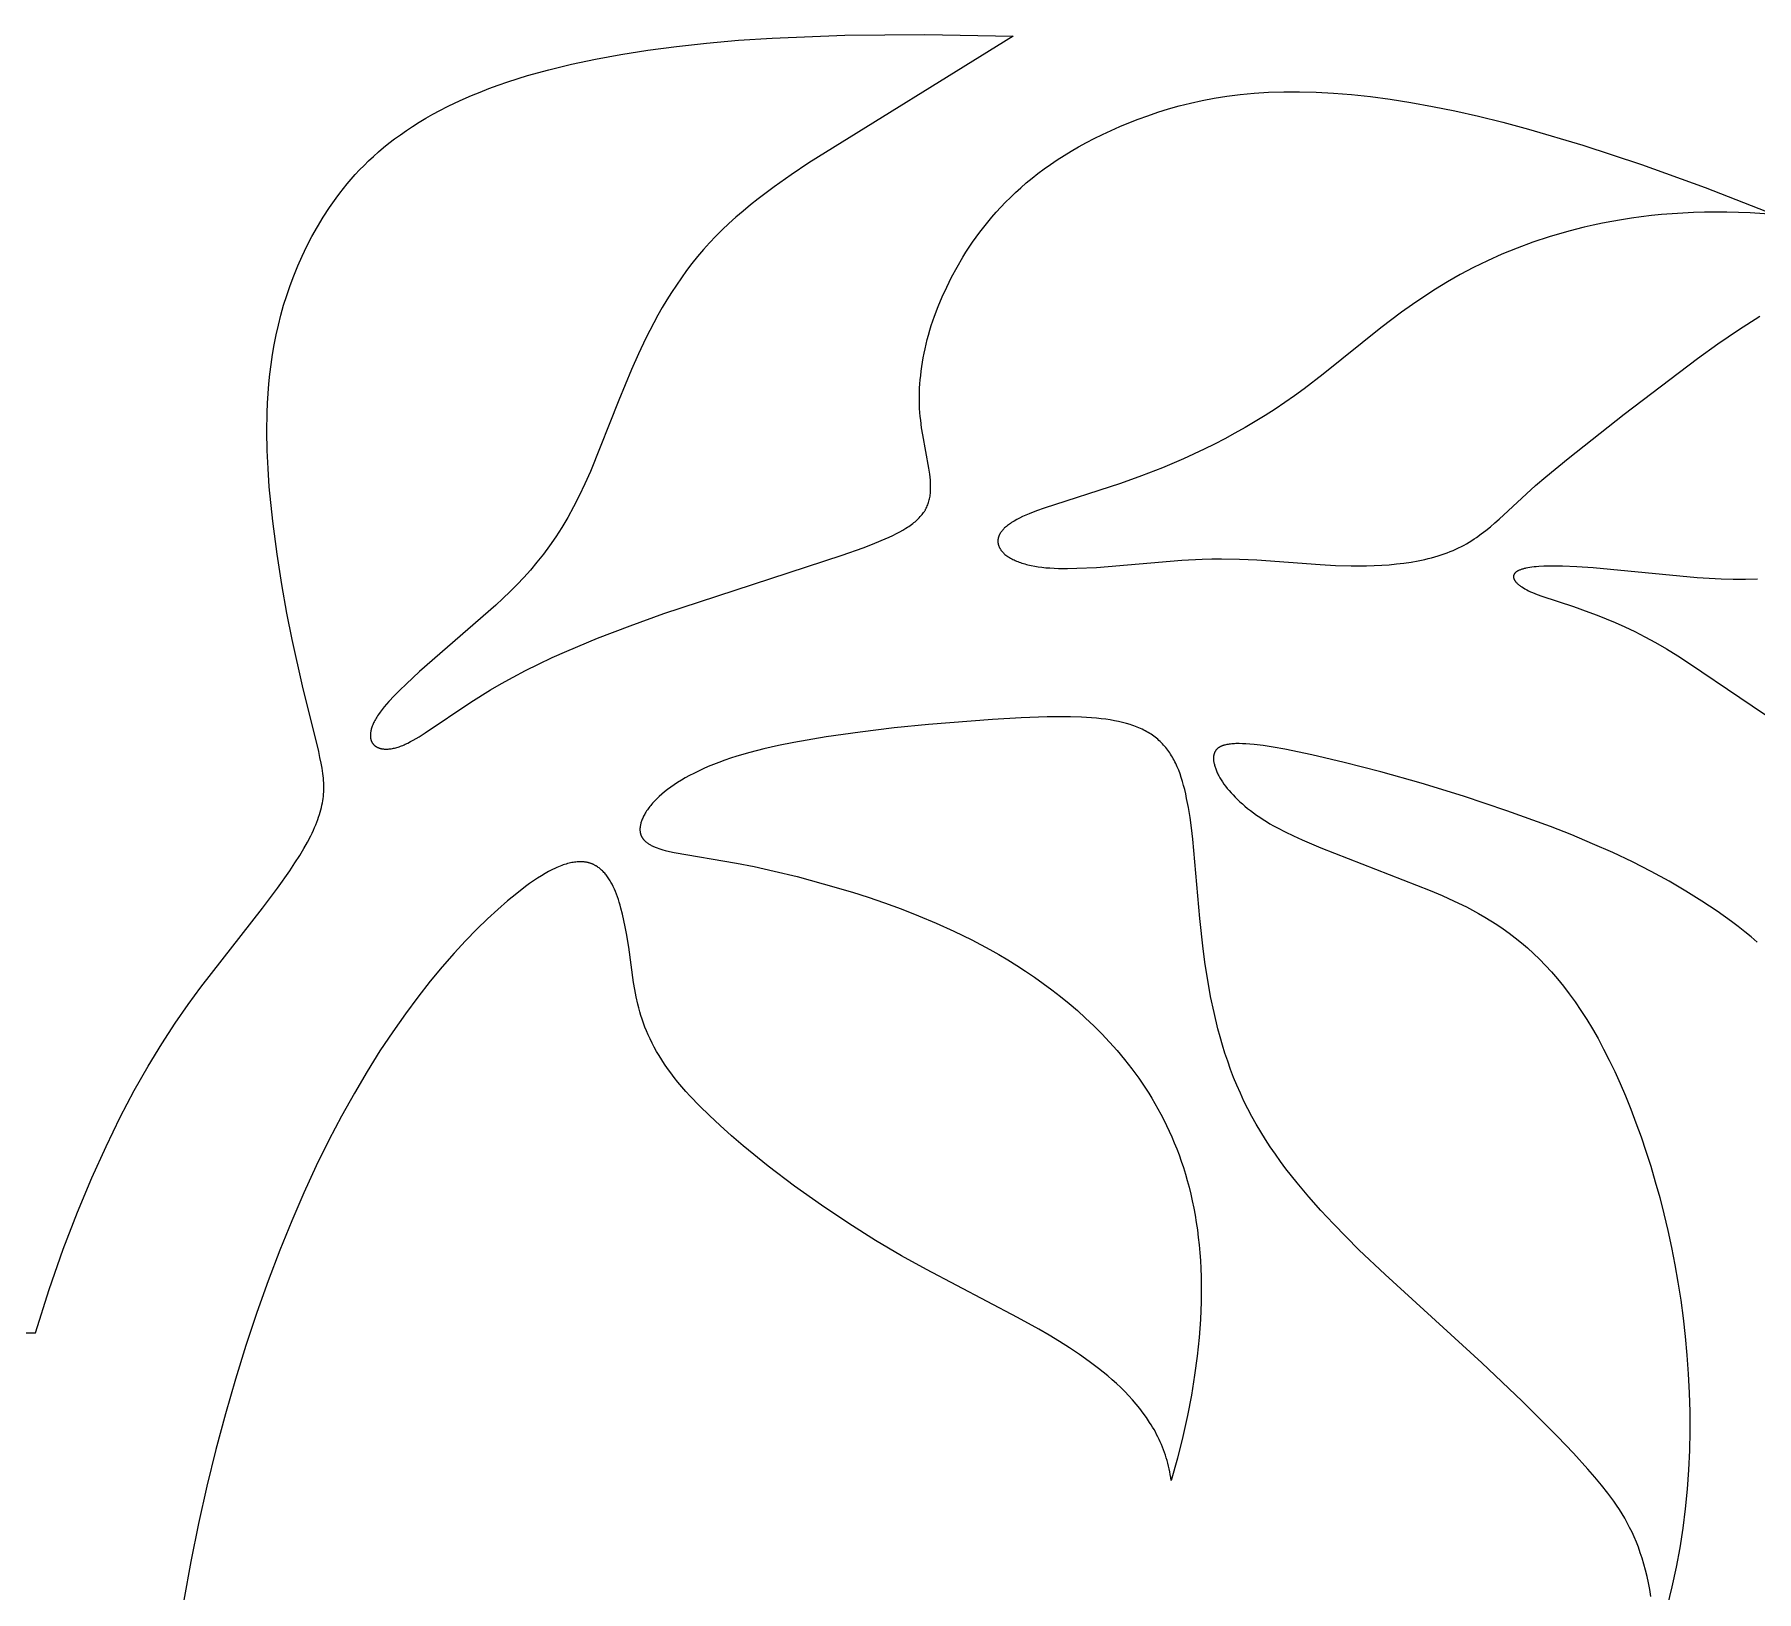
# Model space of a CAD drawing. Extents: x 187 to 350, y 154 to 228.
# Drawn here: x 312.34 to 332.87, y 209.51 to 228.06 of the extents above; entities that cross this region are included whole.
import ezdxf

# ---------------------------------------------------------------- set-up
doc = ezdxf.new("R2010")
doc.units = 0
doc.layers.get('0').update_dxf_attribs({"linetype": 'CONTINUOUS'})

msp = doc.modelspace()

# ---------------------------------------------------------------- linework, layer by layer
at = {"color": 7, "linetype": 'CONTINUOUS'}
for points in [[(311.554, 212.596), (312.354, 212.596), (312.519, 213.112), (312.686, 213.59), (312.855, 214.032), (313.026, 214.44), (313.196, 214.816), (313.365, 215.162), (313.533, 215.48), (313.699, 215.771), (313.862, 216.038), (314.021, 216.282), (314.176, 216.506), (314.325, 216.711), (315.062, 217.653), (315.24, 217.891), (315.386, 218.099), (315.448, 218.193), (315.504, 218.281), (315.553, 218.363), (315.597, 218.441), (315.635, 218.514), (315.652, 218.548), (315.668, 218.582), (315.682, 218.615), (315.696, 218.647), (315.708, 218.679), (315.72, 218.709), (315.73, 218.739), (315.74, 218.768), (315.748, 218.797), (315.756, 218.825), (315.763, 218.853), (315.769, 218.88), (315.775, 218.907), (315.779, 218.934), (315.783, 218.96), (315.787, 218.986), (315.789, 219.013), (315.791, 219.039), (315.792, 219.066), (315.792, 219.092), (315.792, 219.119), (315.791, 219.146), (315.789, 219.174), (315.787, 219.202), (315.784, 219.23), (315.78, 219.259), (315.771, 219.32), (315.76, 219.383), (315.746, 219.45), (315.731, 219.521), (315.537, 220.302), (315.413, 220.853), (315.351, 221.168), (315.29, 221.508), (315.234, 221.873), (315.184, 222.263), (315.142, 222.675), (315.127, 222.89), (315.117, 223.108), (315.113, 223.331), (315.116, 223.556), (315.121, 223.67), (315.128, 223.785), (315.137, 223.9), (315.149, 224.016), (315.163, 224.132), (315.18, 224.249), (315.2, 224.366), (315.224, 224.483), (315.25, 224.601), (315.279, 224.718), (315.312, 224.836), (315.349, 224.953), (315.389, 225.071), (315.433, 225.188), (315.481, 225.305), (315.533, 225.422), (315.589, 225.539), (315.65, 225.655), (315.715, 225.771), (315.784, 225.886), (315.859, 226), (315.898, 226.057), (315.939, 226.114), (315.981, 226.171), (316.025, 226.227), (316.071, 226.283), (316.118, 226.339), (316.167, 226.394), (316.218, 226.449), (316.271, 226.503), (316.326, 226.557), (316.383, 226.61), (316.442, 226.663), (316.504, 226.716), (316.568, 226.767), (316.635, 226.819), (316.704, 226.869), (316.775, 226.919), (316.85, 226.968), (316.927, 227.017), (317.007, 227.065), (317.09, 227.112), (317.176, 227.158), (317.265, 227.204), (317.358, 227.248), (317.453, 227.292), (317.552, 227.335), (317.654, 227.377), (317.76, 227.418), (317.87, 227.458), (317.983, 227.497), (318.22, 227.572), (318.473, 227.642), (318.742, 227.708), (319.028, 227.769), (319.332, 227.825), (319.653, 227.875), (319.994, 227.92), (320.353, 227.96), (320.733, 227.993), (321.134, 228.02), (322, 228.055), (322.956, 228.063), (324.007, 228.041), (321.573, 226.533), (321.36, 226.39), (321.159, 226.248), (320.968, 226.105), (320.877, 226.032), (320.789, 225.959), (320.703, 225.886), (320.62, 225.811), (320.54, 225.735), (320.463, 225.658), (320.388, 225.58), (320.316, 225.5), (320.246, 225.418), (320.179, 225.335), (320.115, 225.25), (320.053, 225.164), (319.993, 225.077), (319.935, 224.989), (319.879, 224.9), (319.826, 224.81), (319.774, 224.719), (319.724, 224.627), (319.63, 224.443), (319.541, 224.258), (319.458, 224.073), (319.306, 223.706), (318.968, 222.858), (318.902, 222.708), (318.835, 222.567), (318.767, 222.434), (318.698, 222.308), (318.628, 222.189), (318.556, 222.077), (318.482, 221.971), (318.408, 221.87), (318.331, 221.774), (318.254, 221.682), (318.174, 221.593), (318.094, 221.508), (318.011, 221.425), (317.927, 221.343), (317.84, 221.263), (316.933, 220.473), (316.772, 220.324), (316.698, 220.252), (316.629, 220.183), (316.567, 220.115), (316.538, 220.083), (316.511, 220.051), (316.486, 220.02), (316.463, 219.989), (316.442, 219.959), (316.432, 219.945), (316.423, 219.93), (316.415, 219.916), (316.407, 219.902), (316.399, 219.889), (316.392, 219.875), (316.385, 219.862), (316.38, 219.849), (316.374, 219.836), (316.369, 219.823), (316.365, 219.811), (316.361, 219.799), (316.357, 219.787), (316.354, 219.775), (316.353, 219.769), (316.352, 219.764), (316.351, 219.758), (316.35, 219.753), (316.349, 219.747), (316.348, 219.742), (316.348, 219.736), (316.347, 219.731), (316.347, 219.726), (316.346, 219.721), (316.346, 219.715), (316.346, 219.71), (316.346, 219.706), (316.347, 219.701), (316.347, 219.696), (316.347, 219.691), (316.348, 219.686), (316.349, 219.682), (316.349, 219.677), (316.35, 219.673), (316.351, 219.668), (316.352, 219.664), (316.353, 219.66), (316.355, 219.656), (316.356, 219.651), (316.357, 219.647), (316.359, 219.643), (316.361, 219.64), (316.363, 219.636), (316.364, 219.632), (316.366, 219.628), (316.368, 219.625), (316.371, 219.621), (316.373, 219.618), (316.375, 219.614), (316.378, 219.611), (316.38, 219.608), (316.383, 219.605), (316.386, 219.602), (316.389, 219.599), (316.392, 219.596), (316.395, 219.593), (316.398, 219.59), (316.401, 219.588), (316.404, 219.585), (316.408, 219.583), (316.411, 219.58), (316.415, 219.578), (316.418, 219.576), (316.422, 219.573), (316.426, 219.571), (316.43, 219.569), (316.434, 219.568), (316.438, 219.566), (316.442, 219.564), (316.446, 219.562), (316.451, 219.561), (316.455, 219.559), (316.46, 219.558), (316.464, 219.557), (316.469, 219.555), (316.474, 219.554), (316.478, 219.553), (316.483, 219.552), (316.488, 219.552), (316.493, 219.551), (316.498, 219.55), (316.504, 219.55), (316.509, 219.549), (316.514, 219.549), (316.52, 219.548), (316.525, 219.548), (316.536, 219.548), (316.548, 219.548), (316.559, 219.549), (316.571, 219.55), (316.583, 219.551), (316.596, 219.553), (316.609, 219.555), (316.622, 219.558), (316.635, 219.561), (316.648, 219.564), (316.662, 219.568), (316.676, 219.572), (316.69, 219.577), (316.704, 219.582), (316.718, 219.587), (316.733, 219.593), (316.748, 219.6), (316.763, 219.606), (316.794, 219.621), (316.826, 219.638), (316.858, 219.655), (316.892, 219.675), (316.926, 219.696), (316.998, 219.742), (317.545, 220.108), (317.78, 220.254), (317.91, 220.33), (318.047, 220.407), (318.194, 220.485), (318.349, 220.562), (318.514, 220.64), (318.688, 220.717), (319.055, 220.87), (319.443, 221.019), (319.842, 221.163), (321.968, 221.861), (322.218, 221.948), (322.331, 221.99), (322.434, 222.032), (322.529, 222.074), (322.574, 222.095), (322.616, 222.116), (322.656, 222.137), (322.694, 222.158), (322.73, 222.18), (322.747, 222.191), (322.763, 222.202), (322.779, 222.213), (322.795, 222.224), (322.81, 222.236), (322.824, 222.247), (322.838, 222.258), (322.852, 222.27), (322.865, 222.282), (322.877, 222.294), (322.889, 222.305), (322.9, 222.318), (322.911, 222.33), (322.921, 222.342), (322.931, 222.355), (322.94, 222.367), (322.949, 222.38), (322.953, 222.387), (322.957, 222.393), (322.961, 222.4), (322.964, 222.406), (322.968, 222.413), (322.971, 222.419), (322.978, 222.433), (322.984, 222.446), (322.99, 222.46), (322.995, 222.474), (323, 222.488), (323.004, 222.503), (323.008, 222.517), (323.011, 222.532), (323.014, 222.547), (323.017, 222.561), (323.019, 222.577), (323.021, 222.592), (323.022, 222.607), (323.023, 222.623), (323.024, 222.639), (323.024, 222.655), (323.024, 222.671), (323.024, 222.687), (323.023, 222.72), (323.021, 222.754), (323.017, 222.788), (323.013, 222.823), (323.003, 222.895), (322.929, 223.291), (322.916, 223.378), (322.905, 223.468), (322.9, 223.513), (322.896, 223.559), (322.893, 223.606), (322.891, 223.653), (322.89, 223.701), (322.89, 223.75), (322.891, 223.799), (322.893, 223.849), (322.896, 223.899), (322.9, 223.949), (322.905, 224.001), (322.911, 224.052), (322.918, 224.105), (322.926, 224.157), (322.936, 224.21), (322.946, 224.264), (322.958, 224.318), (322.97, 224.372), (322.984, 224.427), (322.999, 224.482), (323.015, 224.538), (323.032, 224.594), (323.051, 224.65), (323.071, 224.707), (323.114, 224.821), (323.162, 224.936), (323.216, 225.053), (323.274, 225.171), (323.338, 225.289), (323.408, 225.409), (323.445, 225.469), (323.484, 225.529), (323.524, 225.588), (323.566, 225.648), (323.61, 225.708), (323.656, 225.768), (323.704, 225.828), (323.753, 225.887), (323.805, 225.946), (323.859, 226.005), (323.915, 226.064), (323.974, 226.122), (324.035, 226.18), (324.098, 226.237), (324.164, 226.294), (324.232, 226.35), (324.303, 226.406), (324.377, 226.461), (324.453, 226.515), (324.533, 226.569), (324.615, 226.621), (324.7, 226.673), (324.788, 226.724), (324.88, 226.774), (324.974, 226.824), (325.072, 226.872), (325.174, 226.919), (325.278, 226.965), (325.386, 227.009), (325.498, 227.053), (325.613, 227.095), (325.733, 227.136), (325.857, 227.175), (325.985, 227.211), (326.119, 227.245), (326.258, 227.276), (326.403, 227.304), (326.555, 227.328), (326.713, 227.348), (326.878, 227.363), (327.051, 227.374), (327.232, 227.38), (327.42, 227.381), (327.618, 227.376), (327.824, 227.365), (328.04, 227.347), (328.265, 227.323), (328.501, 227.291), (328.747, 227.253), (329.004, 227.206), (329.272, 227.151), (329.552, 227.088), (329.844, 227.016), (330.148, 226.935), (330.795, 226.744), (331.497, 226.513), (332.256, 226.238), (333.076, 225.917), (332.791, 225.936), (332.515, 225.945), (332.247, 225.944), (332.116, 225.94), (331.988, 225.934), (331.861, 225.926), (331.736, 225.916), (331.614, 225.904), (331.493, 225.889), (331.375, 225.873), (331.258, 225.855), (331.144, 225.835), (331.031, 225.814), (330.921, 225.791), (330.812, 225.766), (330.705, 225.74), (330.601, 225.712), (330.397, 225.652), (330.202, 225.587), (330.014, 225.518), (329.833, 225.444), (329.66, 225.366), (329.495, 225.286), (329.336, 225.202), (329.185, 225.116), (329.04, 225.028), (328.9, 224.938), (328.766, 224.847), (328.636, 224.754), (328.389, 224.567), (327.701, 224.014), (327.476, 223.841), (327.362, 223.758), (327.246, 223.678), (327.129, 223.6), (327.011, 223.524), (326.892, 223.451), (326.772, 223.38), (326.651, 223.312), (326.53, 223.246), (326.407, 223.182), (326.284, 223.121), (326.036, 223.006), (325.787, 222.9), (325.536, 222.803), (325.285, 222.715), (324.376, 222.42), (324.284, 222.386), (324.198, 222.352), (324.158, 222.335), (324.12, 222.318), (324.084, 222.3), (324.051, 222.283), (324.019, 222.265), (324.004, 222.256), (323.989, 222.247), (323.976, 222.238), (323.962, 222.229), (323.95, 222.22), (323.938, 222.211), (323.926, 222.202), (323.916, 222.193), (323.905, 222.183), (323.9, 222.179), (323.896, 222.174), (323.891, 222.169), (323.887, 222.164), (323.883, 222.16), (323.879, 222.155), (323.875, 222.15), (323.871, 222.145), (323.867, 222.141), (323.864, 222.136), (323.861, 222.131), (323.857, 222.126), (323.854, 222.121), (323.852, 222.117), (323.849, 222.112), (323.846, 222.107), (323.844, 222.102), (323.842, 222.097), (323.839, 222.093), (323.837, 222.088), (323.836, 222.083), (323.834, 222.078), (323.832, 222.073), (323.831, 222.068), (323.83, 222.064), (323.829, 222.059), (323.828, 222.054), (323.827, 222.049), (323.826, 222.044), (323.826, 222.04), (323.826, 222.035), (323.825, 222.03), (323.825, 222.025), (323.825, 222.021), (323.826, 222.016), (323.826, 222.011), (323.826, 222.006), (323.827, 222.002), (323.828, 221.997), (323.829, 221.992), (323.83, 221.988), (323.831, 221.983), (323.832, 221.978), (323.834, 221.974), (323.835, 221.969), (323.837, 221.965), (323.839, 221.96), (323.841, 221.955), (323.843, 221.951), (323.846, 221.946), (323.848, 221.942), (323.851, 221.937), (323.853, 221.933), (323.856, 221.929), (323.859, 221.924), (323.862, 221.92), (323.866, 221.915), (323.869, 221.911), (323.872, 221.907), (323.876, 221.902), (323.88, 221.898), (323.884, 221.894), (323.888, 221.89), (323.892, 221.886), (323.897, 221.881), (323.901, 221.877), (323.906, 221.873), (323.91, 221.869), (323.92, 221.861), (323.931, 221.853), (323.941, 221.845), (323.953, 221.838), (323.965, 221.83), (323.977, 221.823), (323.99, 221.816), (324.004, 221.809), (324.018, 221.802), (324.032, 221.796), (324.047, 221.789), (324.062, 221.783), (324.078, 221.777), (324.095, 221.771), (324.112, 221.765), (324.129, 221.76), (324.147, 221.755), (324.165, 221.75), (324.184, 221.745), (324.223, 221.736), (324.264, 221.728), (324.307, 221.721), (324.351, 221.715), (324.398, 221.71), (324.446, 221.707), (324.496, 221.704), (324.547, 221.702), (324.654, 221.701), (324.765, 221.703), (325.002, 221.714), (326.016, 221.798), (326.26, 221.812), (326.376, 221.815), (326.489, 221.816), (326.706, 221.813), (326.912, 221.805), (327.668, 221.747), (327.85, 221.737), (328.034, 221.731), (328.218, 221.732), (328.309, 221.735), (328.4, 221.74), (328.489, 221.746), (328.578, 221.755), (328.665, 221.765), (328.75, 221.777), (328.834, 221.792), (328.915, 221.809), (328.955, 221.818), (328.995, 221.828), (329.033, 221.839), (329.071, 221.85), (329.109, 221.862), (329.145, 221.874), (329.181, 221.887), (329.216, 221.901), (329.251, 221.915), (329.285, 221.93), (329.317, 221.946), (329.35, 221.962), (329.381, 221.979), (329.412, 221.996), (329.443, 222.014), (329.472, 222.033), (329.502, 222.052), (329.531, 222.071), (329.587, 222.112), (329.642, 222.154), (329.696, 222.198), (329.749, 222.243), (329.801, 222.289), (330.233, 222.688), (330.354, 222.792), (330.621, 223.012), (331.289, 223.538), (332.164, 224.203), (332.407, 224.376), (332.654, 224.544), (332.905, 224.706)], [(332.878, 221.572), (332.734, 221.568), (332.589, 221.569), (332.445, 221.573), (332.302, 221.58), (332.16, 221.589), (330.921, 221.709), (330.727, 221.722), (330.554, 221.728), (330.475, 221.729), (330.401, 221.729), (330.334, 221.727), (330.271, 221.724), (330.242, 221.721), (330.215, 221.719), (330.189, 221.715), (330.164, 221.712), (330.141, 221.708), (330.119, 221.704), (330.108, 221.701), (330.098, 221.699), (330.089, 221.697), (330.08, 221.694), (330.071, 221.691), (330.062, 221.688), (330.054, 221.685), (330.047, 221.682), (330.039, 221.679), (330.032, 221.676), (330.026, 221.673), (330.022, 221.671), (330.019, 221.669), (330.016, 221.668), (330.014, 221.666), (330.011, 221.664), (330.008, 221.662), (330.005, 221.66), (330.003, 221.659), (330.001, 221.657), (329.998, 221.655), (329.996, 221.653), (329.994, 221.651), (329.992, 221.649), (329.99, 221.647), (329.988, 221.645), (329.986, 221.643), (329.985, 221.641), (329.983, 221.639), (329.982, 221.637), (329.98, 221.635), (329.979, 221.634), (329.979, 221.633), (329.978, 221.632), (329.978, 221.631), (329.977, 221.63), (329.977, 221.629), (329.976, 221.627), (329.975, 221.626), (329.975, 221.625), (329.975, 221.624), (329.974, 221.623), (329.974, 221.622), (329.973, 221.621), (329.973, 221.62), (329.973, 221.619), (329.972, 221.618), (329.972, 221.616), (329.972, 221.615), (329.971, 221.614), (329.971, 221.613), (329.971, 221.612), (329.971, 221.611), (329.971, 221.61), (329.971, 221.609), (329.97, 221.607), (329.97, 221.606), (329.97, 221.605), (329.97, 221.604), (329.97, 221.603), (329.97, 221.602), (329.97, 221.6), (329.97, 221.599), (329.97, 221.598), (329.97, 221.597), (329.97, 221.596), (329.971, 221.595), (329.971, 221.593), (329.971, 221.592), (329.971, 221.591), (329.971, 221.59), (329.972, 221.587), (329.973, 221.585), (329.973, 221.582), (329.974, 221.58), (329.975, 221.578), (329.976, 221.575), (329.977, 221.573), (329.978, 221.57), (329.979, 221.568), (329.981, 221.565), (329.982, 221.562), (329.984, 221.56), (329.985, 221.557), (329.987, 221.555), (329.989, 221.552), (329.991, 221.55), (329.993, 221.547), (329.995, 221.544), (329.997, 221.542), (329.999, 221.539), (330.004, 221.534), (330.009, 221.529), (330.014, 221.523), (330.02, 221.518), (330.026, 221.513), (330.033, 221.507), (330.04, 221.502), (330.047, 221.496), (330.054, 221.491), (330.062, 221.485), (330.071, 221.48), (330.088, 221.469), (330.107, 221.458), (330.128, 221.446), (330.15, 221.435), (330.173, 221.424), (330.197, 221.413), (330.223, 221.402), (330.251, 221.391), (330.31, 221.369), (330.684, 221.246), (330.869, 221.181), (330.969, 221.144), (331.074, 221.102), (331.183, 221.056), (331.297, 221.006), (331.415, 220.949), (331.537, 220.886), (331.664, 220.817), (331.795, 220.742), (331.93, 220.658), (332.069, 220.569), (333.269, 219.757)], [(331.609, 209.452), (331.595, 209.535), (331.579, 209.615), (331.562, 209.693), (331.544, 209.767), (331.525, 209.839), (331.504, 209.908), (331.482, 209.974), (331.459, 210.039), (331.435, 210.101), (331.409, 210.162), (331.383, 210.22), (331.355, 210.277), (331.326, 210.332), (331.296, 210.386), (331.265, 210.439), (331.233, 210.49), (331.2, 210.54), (331.166, 210.59), (331.131, 210.638), (331.095, 210.686), (331.019, 210.781), (330.941, 210.875), (330.858, 210.969), (330.684, 211.162), (330.495, 211.361), (330.075, 211.781), (329.593, 212.238), (328.44, 213.29), (328.129, 213.585), (327.976, 213.737), (327.824, 213.893), (327.676, 214.052), (327.532, 214.215), (327.392, 214.38), (327.259, 214.55), (327.195, 214.636), (327.133, 214.723), (327.072, 214.81), (327.014, 214.899), (326.958, 214.988), (326.904, 215.079), (326.853, 215.17), (326.804, 215.262), (326.758, 215.355), (326.715, 215.448), (326.673, 215.543), (326.635, 215.638), (326.598, 215.733), (326.564, 215.829), (326.532, 215.926), (326.502, 216.022), (326.474, 216.119), (326.448, 216.216), (326.401, 216.409), (326.361, 216.602), (326.326, 216.794), (326.296, 216.983), (326.271, 217.169), (326.232, 217.531), (326.147, 218.477), (326.132, 218.609), (326.115, 218.734), (326.096, 218.852), (326.075, 218.962), (326.064, 219.015), (326.052, 219.066), (326.039, 219.116), (326.025, 219.163), (326.011, 219.209), (325.996, 219.254), (325.98, 219.296), (325.963, 219.338), (325.954, 219.358), (325.945, 219.377), (325.935, 219.396), (325.926, 219.415), (325.916, 219.434), (325.905, 219.452), (325.895, 219.469), (325.884, 219.487), (325.873, 219.504), (325.862, 219.52), (325.85, 219.536), (325.838, 219.552), (325.826, 219.568), (325.813, 219.583), (325.8, 219.597), (325.787, 219.612), (325.773, 219.626), (325.759, 219.639), (325.745, 219.653), (325.73, 219.666), (325.715, 219.678), (325.7, 219.69), (325.684, 219.702), (325.668, 219.714), (325.652, 219.725), (325.635, 219.736), (325.618, 219.746), (325.6, 219.756), (325.582, 219.766), (325.563, 219.776), (325.545, 219.785), (325.525, 219.794), (325.506, 219.802), (325.486, 219.811), (325.465, 219.819), (325.445, 219.826), (325.423, 219.834), (325.402, 219.841), (325.357, 219.854), (325.311, 219.866), (325.263, 219.877), (325.214, 219.887), (325.163, 219.896), (325.11, 219.904), (325.055, 219.911), (324.999, 219.917), (324.941, 219.922), (324.82, 219.93), (324.691, 219.934), (324.555, 219.935), (324.412, 219.934), (324.102, 219.923), (323.762, 219.903), (322.997, 219.843), (322.591, 219.802), (322.182, 219.752), (321.78, 219.694), (321.395, 219.627), (321.211, 219.59), (321.036, 219.55), (320.87, 219.508), (320.714, 219.463), (320.64, 219.439), (320.569, 219.415), (320.501, 219.391), (320.436, 219.365), (320.374, 219.34), (320.314, 219.314), (320.256, 219.287), (320.202, 219.26), (320.15, 219.233), (320.1, 219.206), (320.053, 219.179), (320.008, 219.151), (319.966, 219.123), (319.926, 219.095), (319.888, 219.067), (319.853, 219.04), (319.82, 219.012), (319.789, 218.984), (319.76, 218.957), (319.734, 218.93), (319.721, 218.916), (319.709, 218.903), (319.698, 218.89), (319.687, 218.876), (319.676, 218.863), (319.666, 218.85), (319.657, 218.837), (319.648, 218.824), (319.639, 218.812), (319.631, 218.799), (319.623, 218.787), (319.616, 218.774), (319.609, 218.762), (319.603, 218.75), (319.597, 218.738), (319.592, 218.727), (319.587, 218.715), (319.582, 218.704), (319.578, 218.692), (319.574, 218.681), (319.571, 218.671), (319.568, 218.66), (319.566, 218.649), (319.564, 218.639), (319.562, 218.629), (319.561, 218.624), (319.561, 218.619), (319.56, 218.614), (319.56, 218.61), (319.559, 218.605), (319.559, 218.6), (319.559, 218.596), (319.559, 218.591), (319.559, 218.587), (319.559, 218.582), (319.559, 218.578), (319.56, 218.573), (319.56, 218.569), (319.561, 218.565), (319.561, 218.56), (319.562, 218.556), (319.563, 218.552), (319.564, 218.548), (319.565, 218.544), (319.566, 218.54), (319.567, 218.536), (319.568, 218.532), (319.57, 218.528), (319.571, 218.524), (319.573, 218.52), (319.574, 218.517), (319.576, 218.513), (319.578, 218.509), (319.579, 218.506), (319.581, 218.502), (319.583, 218.499), (319.585, 218.495), (319.588, 218.492), (319.59, 218.488), (319.592, 218.485), (319.595, 218.481), (319.597, 218.478), (319.6, 218.475), (319.602, 218.472), (319.605, 218.468), (319.608, 218.465), (319.611, 218.462), (319.614, 218.459), (319.617, 218.456), (319.62, 218.453), (319.623, 218.45), (319.63, 218.444), (319.637, 218.439), (319.644, 218.433), (319.652, 218.428), (319.66, 218.422), (319.668, 218.417), (319.676, 218.412), (319.685, 218.407), (319.694, 218.402), (319.703, 218.397), (319.712, 218.393), (319.722, 218.388), (319.732, 218.384), (319.742, 218.38), (319.764, 218.371), (319.786, 218.363), (319.809, 218.356), (319.833, 218.349), (319.858, 218.342), (319.911, 218.328), (319.967, 218.316), (320.71, 218.19), (320.92, 218.149), (321.159, 218.096), (321.432, 218.029), (321.742, 217.945), (322.092, 217.843), (322.279, 217.783), (322.474, 217.717), (322.674, 217.644), (322.88, 217.564), (323.089, 217.476), (323.301, 217.38), (323.515, 217.275), (323.73, 217.161), (323.837, 217.1), (323.943, 217.037), (324.05, 216.971), (324.156, 216.903), (324.261, 216.832), (324.366, 216.758), (324.469, 216.681), (324.571, 216.601), (324.673, 216.518), (324.773, 216.433), (324.871, 216.344), (324.968, 216.252), (325.063, 216.157), (325.156, 216.058), (325.247, 215.956), (325.335, 215.851), (325.421, 215.741), (325.504, 215.628), (325.544, 215.57), (325.584, 215.511), (325.623, 215.45), (325.66, 215.389), (325.697, 215.327), (325.733, 215.263), (325.768, 215.198), (325.802, 215.133), (325.835, 215.066), (325.867, 214.997), (325.898, 214.928), (325.928, 214.858), (325.957, 214.786), (325.984, 214.713), (326.011, 214.638), (326.036, 214.563), (326.06, 214.486), (326.082, 214.408), (326.104, 214.328), (326.124, 214.247), (326.142, 214.165), (326.159, 214.081), (326.175, 213.996), (326.19, 213.91), (326.203, 213.822), (326.214, 213.732), (326.224, 213.642), (326.232, 213.549), (326.239, 213.455), (326.244, 213.36), (326.248, 213.263), (326.25, 213.164), (326.248, 212.962), (326.24, 212.754), (326.224, 212.539), (326.201, 212.317), (326.17, 212.088), (326.131, 211.853), (326.084, 211.61), (326.028, 211.359), (325.964, 211.101), (325.891, 210.836), (325.886, 210.871), (325.88, 210.905), (325.874, 210.94), (325.867, 210.974), (325.859, 211.007), (325.851, 211.04), (325.842, 211.073), (325.832, 211.106), (325.822, 211.138), (325.811, 211.17), (325.799, 211.202), (325.787, 211.233), (325.774, 211.264), (325.761, 211.294), (325.747, 211.325), (325.732, 211.355), (325.717, 211.384), (325.702, 211.414), (325.686, 211.443), (325.669, 211.472), (325.652, 211.5), (325.634, 211.528), (325.597, 211.584), (325.558, 211.638), (325.517, 211.692), (325.475, 211.744), (325.431, 211.795), (325.385, 211.845), (325.338, 211.894), (325.289, 211.942), (325.239, 211.99), (325.187, 212.036), (325.135, 212.081), (325.081, 212.126), (325.026, 212.169), (324.914, 212.254), (324.798, 212.336), (324.679, 212.415), (324.559, 212.491), (324.437, 212.565), (324.313, 212.637), (324.061, 212.776), (322.973, 213.348), (322.676, 213.513), (322.368, 213.695), (322.049, 213.896), (321.725, 214.114), (321.402, 214.343), (321.089, 214.581), (320.79, 214.822), (320.649, 214.943), (320.514, 215.063), (320.387, 215.182), (320.268, 215.299), (320.158, 215.415), (320.106, 215.471), (320.058, 215.527), (320.012, 215.582), (319.968, 215.637), (319.927, 215.69), (319.889, 215.743), (319.853, 215.796), (319.819, 215.847), (319.787, 215.898), (319.758, 215.948), (319.73, 215.998), (319.704, 216.047), (319.681, 216.095), (319.659, 216.143), (319.638, 216.191), (319.619, 216.237), (319.602, 216.284), (319.586, 216.33), (319.571, 216.375), (319.558, 216.42), (319.546, 216.465), (319.534, 216.51), (319.515, 216.597), (319.498, 216.684), (319.484, 216.77), (319.425, 217.188), (319.399, 217.351), (319.385, 217.43), (319.369, 217.507), (319.352, 217.582), (319.333, 217.654), (319.323, 217.689), (319.313, 217.724), (319.302, 217.757), (319.291, 217.79), (319.279, 217.821), (319.267, 217.852), (319.254, 217.882), (319.241, 217.911), (319.227, 217.938), (319.22, 217.952), (319.212, 217.965), (319.205, 217.978), (319.197, 217.99), (319.189, 218.003), (319.182, 218.015), (319.173, 218.026), (319.165, 218.038), (319.157, 218.049), (319.148, 218.059), (319.139, 218.07), (319.13, 218.08), (319.121, 218.089), (319.112, 218.099), (319.102, 218.108), (319.092, 218.116), (319.083, 218.125), (319.073, 218.133), (319.062, 218.14), (319.052, 218.147), (319.041, 218.154), (319.036, 218.157), (319.03, 218.16), (319.025, 218.163), (319.019, 218.166), (319.013, 218.169), (319.008, 218.172), (319.002, 218.175), (318.996, 218.177), (318.99, 218.18), (318.984, 218.182), (318.978, 218.184), (318.972, 218.186), (318.966, 218.188), (318.96, 218.19), (318.954, 218.192), (318.948, 218.194), (318.941, 218.196), (318.935, 218.197), (318.929, 218.198), (318.922, 218.2), (318.916, 218.201), (318.909, 218.202), (318.902, 218.203), (318.896, 218.204), (318.882, 218.205), (318.868, 218.206), (318.854, 218.206), (318.839, 218.206), (318.825, 218.206), (318.81, 218.205), (318.794, 218.203), (318.779, 218.201), (318.763, 218.199), (318.747, 218.196), (318.731, 218.193), (318.714, 218.189), (318.697, 218.184), (318.68, 218.179), (318.662, 218.174), (318.645, 218.168), (318.627, 218.161), (318.608, 218.154), (318.589, 218.147), (318.57, 218.138), (318.551, 218.13), (318.511, 218.11), (318.47, 218.089), (318.428, 218.065), (318.384, 218.039), (318.339, 218.01), (318.292, 217.98), (318.244, 217.946), (318.195, 217.91), (318.091, 217.83), (317.981, 217.74), (317.865, 217.639), (317.742, 217.526), (317.615, 217.402), (317.482, 217.266), (317.345, 217.117), (317.204, 216.956), (317.06, 216.782), (316.913, 216.595), (316.764, 216.395), (316.613, 216.18), (316.461, 215.952), (316.309, 215.708), (316.156, 215.45), (316.003, 215.177), (315.852, 214.889), (315.702, 214.584), (315.554, 214.264), (315.409, 213.928), (315.266, 213.578), (315.127, 213.213), (314.993, 212.835), (314.862, 212.445), (314.737, 212.042), (314.618, 211.628), (314.505, 211.203), (314.398, 210.768), (314.299, 210.324), (314.207, 209.871), (314.123, 209.41)], [(332.876, 217.249), (332.803, 217.311), (332.727, 217.372), (332.649, 217.434), (332.568, 217.495), (332.398, 217.618), (332.217, 217.739), (332.026, 217.858), (331.824, 217.976), (331.611, 218.092), (331.389, 218.205), (331.155, 218.315), (330.914, 218.422), (330.665, 218.526), (330.411, 218.626), (329.893, 218.815), (329.375, 218.988), (328.869, 219.143), (328.39, 219.278), (327.952, 219.391), (327.566, 219.482), (327.245, 219.548), (327.108, 219.572), (326.986, 219.59), (326.878, 219.604), (326.828, 219.608), (326.782, 219.611), (326.739, 219.613), (326.699, 219.614), (326.662, 219.614), (326.645, 219.613), (326.628, 219.612), (326.612, 219.611), (326.597, 219.609), (326.582, 219.607), (326.568, 219.605), (326.555, 219.603), (326.542, 219.6), (326.53, 219.597), (326.524, 219.596), (326.519, 219.594), (326.513, 219.593), (326.508, 219.591), (326.503, 219.589), (326.497, 219.587), (326.492, 219.585), (326.488, 219.583), (326.483, 219.581), (326.478, 219.579), (326.474, 219.576), (326.47, 219.574), (326.466, 219.572), (326.462, 219.569), (326.458, 219.567), (326.454, 219.564), (326.451, 219.562), (326.447, 219.559), (326.444, 219.556), (326.441, 219.554), (326.438, 219.551), (326.435, 219.548), (326.432, 219.545), (326.429, 219.542), (326.426, 219.539), (326.424, 219.536), (326.421, 219.532), (326.419, 219.529), (326.417, 219.526), (326.415, 219.522), (326.413, 219.519), (326.411, 219.515), (326.41, 219.512), (326.408, 219.508), (326.406, 219.505), (326.405, 219.501), (326.404, 219.497), (326.403, 219.493), (326.402, 219.49), (326.4, 219.486), (326.4, 219.482), (326.399, 219.478), (326.398, 219.474), (326.397, 219.469), (326.397, 219.465), (326.396, 219.461), (326.396, 219.457), (326.396, 219.452), (326.396, 219.448), (326.395, 219.443), (326.395, 219.439), (326.396, 219.434), (326.396, 219.425), (326.397, 219.416), (326.397, 219.406), (326.399, 219.396), (326.4, 219.387), (326.402, 219.376), (326.405, 219.366), (326.407, 219.356), (326.41, 219.345), (326.414, 219.334), (326.417, 219.324), (326.421, 219.312), (326.425, 219.301), (326.43, 219.29), (326.435, 219.278), (326.44, 219.267), (326.446, 219.255), (326.452, 219.243), (326.458, 219.231), (326.471, 219.207), (326.486, 219.183), (326.503, 219.158), (326.52, 219.132), (326.539, 219.107), (326.559, 219.081), (326.581, 219.055), (326.604, 219.029), (326.628, 219.002), (326.654, 218.976), (326.68, 218.949), (326.709, 218.922), (326.739, 218.896), (326.77, 218.869), (326.802, 218.842), (326.836, 218.816), (326.871, 218.789), (326.908, 218.763), (326.946, 218.737), (326.985, 218.711), (327.026, 218.686), (327.068, 218.66), (327.112, 218.635), (327.156, 218.611), (327.25, 218.562), (327.349, 218.514), (327.453, 218.467), (327.674, 218.374), (328.978, 217.864), (329.121, 217.803), (329.265, 217.738), (329.41, 217.668), (329.482, 217.63), (329.555, 217.59), (329.628, 217.548), (329.701, 217.504), (329.773, 217.458), (329.846, 217.408), (329.919, 217.356), (329.991, 217.301), (330.064, 217.242), (330.136, 217.18), (330.208, 217.115), (330.28, 217.045), (330.352, 216.972), (330.423, 216.894), (330.494, 216.812), (330.565, 216.725), (330.635, 216.634), (330.705, 216.537), (330.774, 216.436), (330.843, 216.329), (330.911, 216.217), (330.978, 216.099), (331.045, 215.975), (331.111, 215.844), (331.177, 215.708), (331.242, 215.565), (331.306, 215.416), (331.369, 215.26), (331.43, 215.098), (331.491, 214.93), (331.549, 214.757), (331.606, 214.578), (331.66, 214.394), (331.713, 214.205), (331.762, 214.012), (331.809, 213.814), (331.853, 213.612), (331.893, 213.406), (331.93, 213.197), (331.963, 212.984), (331.993, 212.769), (332.018, 212.55), (332.038, 212.329), (332.054, 212.106), (332.066, 211.88), (332.072, 211.653), (332.072, 211.424), (332.068, 211.194), (332.057, 210.963), (332.04, 210.732), (332.018, 210.499), (331.988, 210.267), (331.952, 210.034), (331.91, 209.802), (331.859, 209.57), (331.802, 209.339)]]:
    msp.add_lwpolyline(points, dxfattribs=at)

doc.saveas('drawing.dxf')
